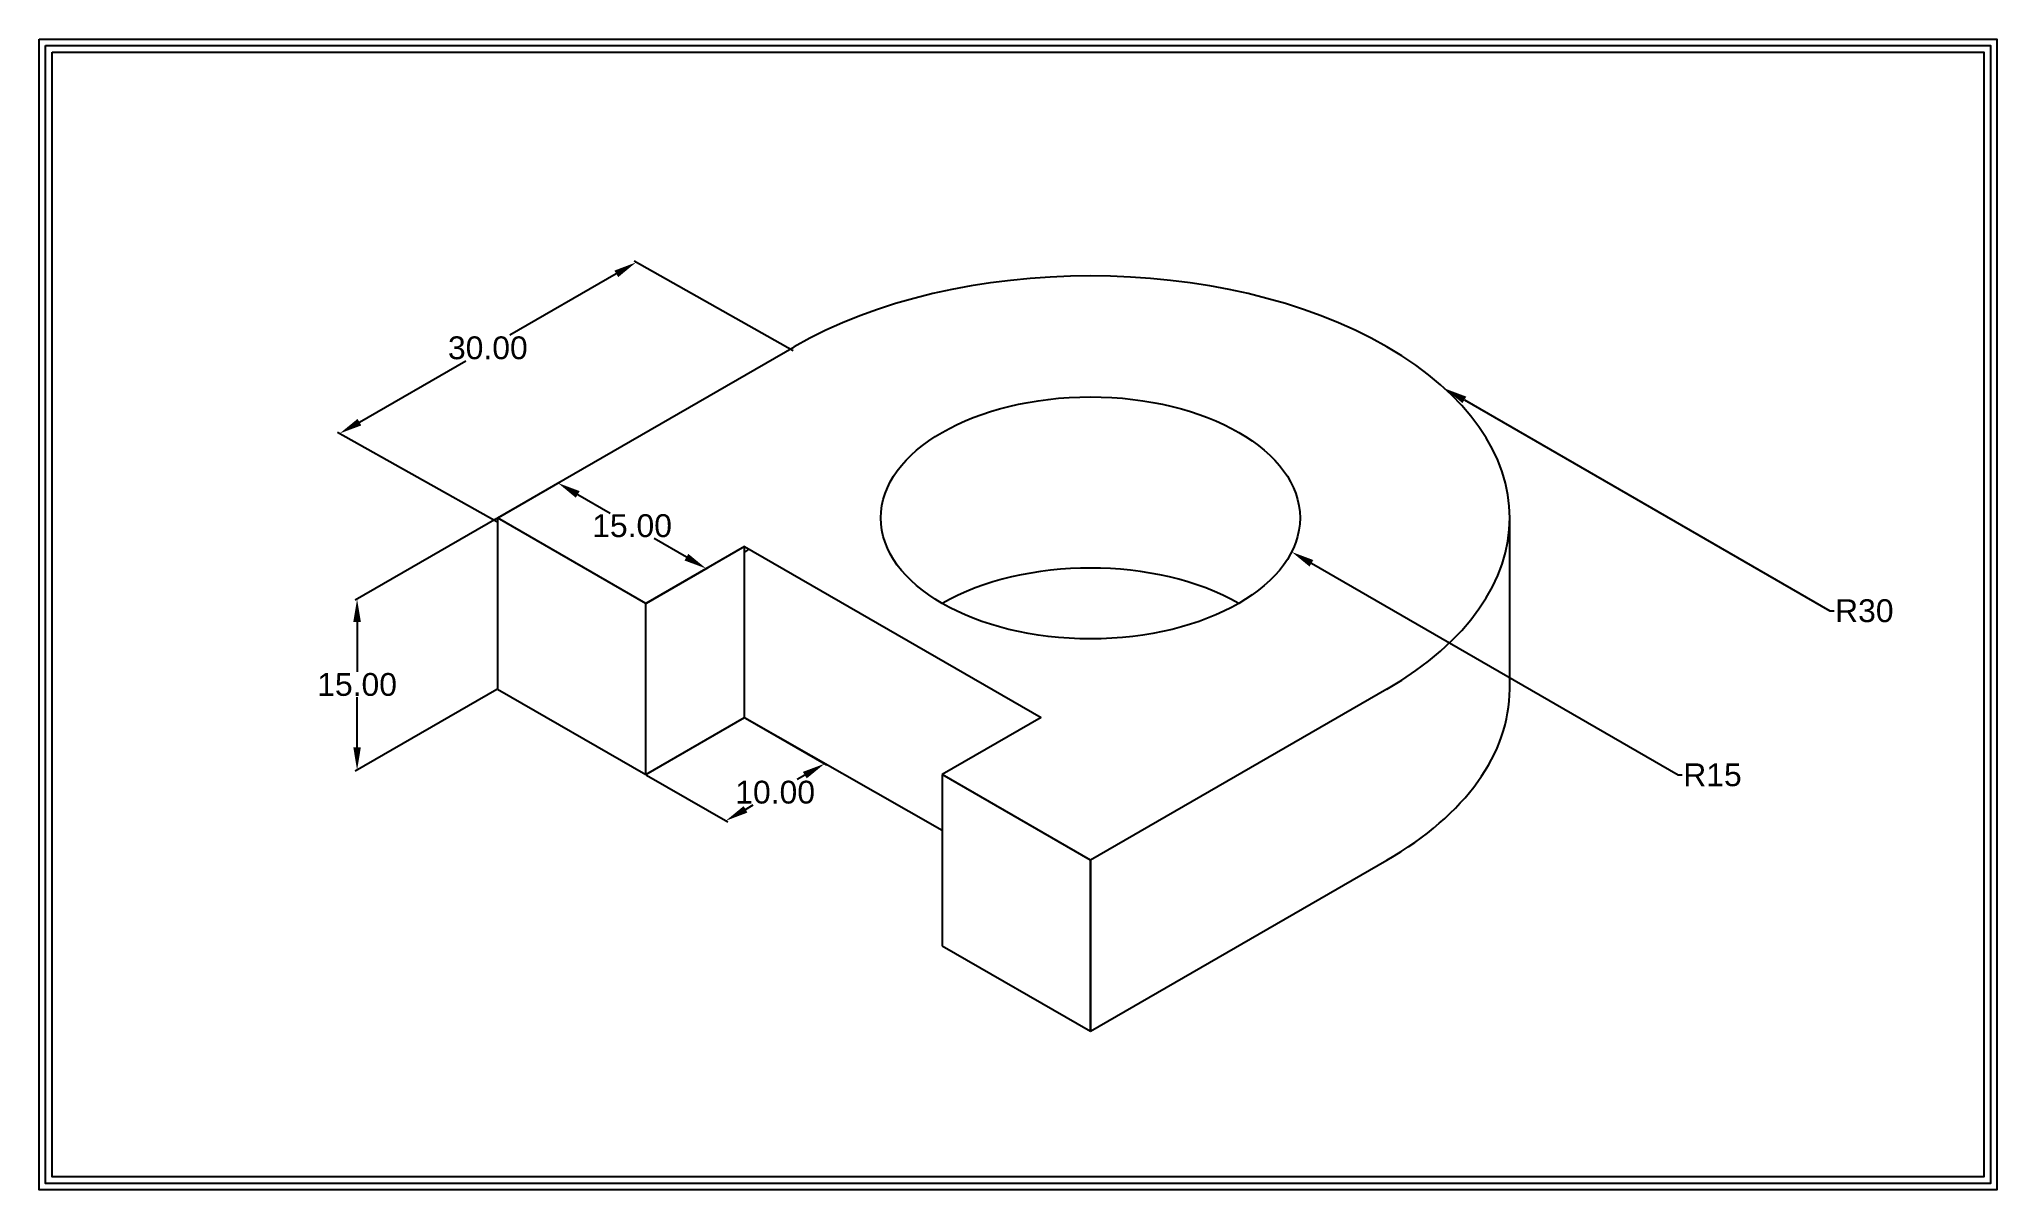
# Model space of a CAD drawing. Header units: inches. Extents: x -19 to 152, y -31 to 70.
import ezdxf
from ezdxf import colors
from ezdxf.entities.mleader import LeaderData, LeaderLine
from ezdxf.math import Vec2, Vec3

# ---------------------------------------------------------------- set-up
doc = ezdxf.new("R2010")
doc.units = ezdxf.units.IN
doc.header["$MEASUREMENT"] = 0
doc.styles.get("Standard").update_dxf_attribs({"font": 'arial.ttf'})
doc.dimstyles.get("Standard").update_dxf_attribs({"dimtxt": 2, "dimasz": 2, "dimexe": 0.18, "dimexo": 0.0625, "dimgap": 0.09, "dimtad": 0, "dimtih": 1, "dimtoh": 1, "dimzin": 0, "dimdsep": 46, "dimtxsty": 'Standard', "dimcen": 0.09, "dimadec": 0, "dimazin": 0, "dimtfac": 1, "dimtofl": 0, "dimtmove": 0, "dimatfit": 3, "dimfxl": 1, "dimtolj": 1, "dimtzin": 0, "dimarcsym": 0})

# ---------------------------------------------------------------- blocks, each defined once
blk = doc.blocks.new('*D4')
at = {"color": 0, "lineweight": -2, "transparency": 16777216}
for p, q in [((20.76, 27.81), (8.33, 20.64)), ((8.51, 18.74), (8.51, 14.35)), ((20.76, 12.81), (8.33, 5.64)), ((8.51, 7.74), (8.51, 12.13))]:
    blk.add_line(p, q, dxfattribs=at)
at = {"color": 0, "transparency": 16777216}
for points in [[(8.18, 18.74), (8.84, 18.74), (8.51, 20.74)], [(8.18, 7.74), (8.84, 7.74), (8.51, 5.74)]]:
    blk.add_solid(points, dxfattribs=at)
at = {"layer": 'Defpoints', "color": 0, "transparency": 16777216}
for p in [(20.82, 27.85), (20.82, 12.85), (8.51, 5.74)]:
    blk.add_point(p, dxfattribs=at)
at = {"color": 0, "transparency": 16777216, "insert": (8.51, 13.24), "char_height": 2, "attachment_point": 5}
blk.add_mtext('\\A1;15.00', dxfattribs=at)
blk = doc.blocks.new('*D5')
at = {"color": 0, "lineweight": -2, "transparency": 16777216}
for p, q in [((42.54, 10.31), (49.66, 6.2)), ((33.88, 5.31), (41, 1.2)), ((47.75, 5.3), (47.08, 4.92)), ((42.55, 2.3), (43.23, 2.69))]:
    blk.add_line(p, q, dxfattribs=at)
at = {"color": 0, "transparency": 16777216}
for points in [[(47.58, 5.59), (47.92, 5.02), (49.48, 6.3)], [(42.39, 2.59), (42.72, 2.02), (40.82, 1.3)]]:
    blk.add_solid(points, dxfattribs=at)
at = {"layer": 'Defpoints', "color": 0, "transparency": 16777216}
for p in [(42.47, 10.35), (33.81, 5.35), (40.82, 1.3)]:
    blk.add_point(p, dxfattribs=at)
at = {"color": 0, "transparency": 16777216, "insert": (45.15, 3.8), "char_height": 2, "attachment_point": 5}
blk.add_mtext('\\A1;10.00', dxfattribs=at)
blk = doc.blocks.new('*D6')
at = {"color": 0, "lineweight": -2, "transparency": 16777216}
for p, q in [((20.89, 27.89), (26.3, 31.01)), ((27.85, 29.91), (30.69, 28.27)), ((37.38, 24.41), (34.54, 26.05)), ((33.88, 20.39), (39.29, 23.51))]:
    blk.add_line(p, q, dxfattribs=at)
at = {"color": 0, "transparency": 16777216}
for points in [[(28.02, 30.2), (27.68, 29.62), (26.12, 30.91)], [(37.54, 24.7), (37.21, 24.12), (39.11, 23.41)]]:
    blk.add_solid(points, dxfattribs=at)
at = {"layer": 'Defpoints', "color": 0, "transparency": 16777216}
for p in [(20.82, 27.85), (39.11, 23.41), (33.81, 20.35)]:
    blk.add_point(p, dxfattribs=at)
at = {"color": 0, "transparency": 16777216, "insert": (32.61, 27.16), "char_height": 2, "attachment_point": 5}
blk.add_mtext('\\A1;15.00', dxfattribs=at)
blk = doc.blocks.new('*D7')
at = {"color": 0, "lineweight": -2, "transparency": 16777216}
for p, q in [((46.74, 42.5), (32.78, 50.35)), ((31.23, 49.25), (21.9, 43.86)), ((8.71, 36.25), (18.05, 41.63)), ((20.76, 27.5), (6.8, 35.35))]:
    blk.add_line(p, q, dxfattribs=at)
at = {"color": 0, "transparency": 16777216}
for points in [[(31.06, 49.53), (31.4, 48.96), (32.96, 50.25)], [(8.55, 36.53), (8.88, 35.96), (6.98, 35.25)]]:
    blk.add_solid(points, dxfattribs=at)
at = {"layer": 'Defpoints', "color": 0, "transparency": 16777216}
for p in [(32.96, 50.25), (46.81, 42.46), (20.82, 27.46)]:
    blk.add_point(p, dxfattribs=at)
at = {"color": 0, "transparency": 16777216, "insert": (19.97, 42.75), "char_height": 2, "attachment_point": 5}
blk.add_mtext('\\A1;30.00', dxfattribs=at)

msp = doc.modelspace()

# ---------------------------------------------------------------- linework, layer by layer
for p, q in [((20.824, 27.851), (46.805, 42.851)), ((33.815, 20.351), (20.824, 27.851)), ((20.824, 27.851), (20.824, 12.851)), ((109.528, 12.851), (109.528, 27.851)), ((42.475, 25.351), (33.815, 20.351)), ((42.475, 10.351), (42.475, 25.351)), ((42.475, 25.351), (68.456, 10.351)), ((33.815, 5.351), (33.815, 20.351)), ((20.824, 12.851), (33.815, 5.351)), ((20.824, 12.851), (33.815, 5.351)), ((98.767, 12.851), (72.786, -2.149)), ((33.815, 5.351), (42.475, 10.351)), ((42.475, 10.351), (59.795, 0.47)), ((68.456, 10.351), (59.795, 5.351)), ((59.795, 5.351), (59.795, -9.649)), ((72.786, -2.149), (59.795, 5.351)), ((72.786, -17.149), (72.786, -2.149)), ((72.786, -2.149), (72.786, -17.149)), ((72.786, -17.149), (98.767, -2.149)), ((59.795, -9.649), (72.786, -17.149))]:
    msp.add_line(p, q)
for points in [[(-19.355, 69.819), (152.224, 69.819), (152.224, -31.048), (-19.355, -31.048)], [(-18.791, 69.255), (151.66, 69.255), (151.66, -30.484), (-18.791, -30.484)], [(-18.211, 68.676), (151.081, 68.676), (151.081, -29.905), (-18.211, -29.905)]]:
    msp.add_lwpolyline(points, close=True)
for centre, major_axis, start_param, end_param in [((72.786, 27.851), (-36.742, 0), 2.3561945, 5.4977871), ((72.786, 12.851), (-36.742, 0), 5.6652352, 5.6825167), ((72.786, 12.851), (-18.371, 0), 3.9269908, 5.4977871), ((72.786, 12.851), (-36.742, 0), 2.3561945, 3.1415927)]:
    msp.add_ellipse(centre, major_axis=major_axis, ratio=0.5773503, start_param=start_param, end_param=end_param)
msp.add_ellipse((72.786, 27.851), major_axis=(-18.371, 0), ratio=0.5773503)

# ---------------------------------------------------------------- dimensions: what is measured, and where the dimension line sits
for p1, p2, distance, picture, middle in [((20.824, 27.46), (46.805, 42.46), 13.664, '*D7', (19.972, 42.746)), ((20.824, 27.851), (33.815, 20.351), 5.293, '*D6', (32.612, 27.157)), ((42.475, 10.351), (33.815, 5.351), 7.008, '*D5', (45.153, 3.805))]:
    dim = msp.add_aligned_dim(p1=p1, p2=p2, distance=distance, dimstyle='Standard')
    dim.commit()
    dim.dimension.update_dxf_attribs({"geometry": picture, "text_midpoint": middle})
dim = msp.add_linear_dim(base=(8.511, 5.742), p1=(20.824, 27.851), p2=(20.824, 12.851), angle=90, dimstyle='Standard')
dim.commit()
dim.dimension.update_dxf_attribs({"geometry": '*D4', "text_midpoint": (8.511, 13.242)})

# ---------------------------------------------------------------- leaders
ml = msp.add_multileader_mtext('Standard')
ml.set_content('R30', color=256)
ml.set_leader_properties()
ml.build(insert=Vec2(0, 0))
ml.multileader.update_dxf_attribs({"dogleg_length": 0.36, "arrow_head_size": 2})
ctx = ml.context
ctx.base_point, ctx.char_height, ctx.arrow_head_size, ctx.landing_gap_size, ctx.plane_origin = Vec3(137.958, 19.702), 2, 2, 0.09, Vec3(103.828, 39.199)
notes = []
notes.append((ctx, [(0, (1, 1, 0), (137.598, 19.702), (1, 0), 0.36, [(0, [(103.828, 39.199)], 0, [])])]))
ctx.mtext.insert, ctx.mtext.flow_direction = Vec3(138.048, 20.72), 5
ml = msp.add_multileader_mtext('Standard')
ml.set_content('R15', color=256)
ml.set_leader_properties()
ml.build(insert=Vec2(0, 0))
ml.multileader.update_dxf_attribs({"dogleg_length": 0.36, "arrow_head_size": 2})
ctx = ml.context
ctx.base_point, ctx.char_height, ctx.arrow_head_size, ctx.landing_gap_size, ctx.plane_origin = Vec3(124.649, 5.319), 2, 2, 0.09, Vec3(90.418, 24.874)
notes.append((ctx, [(0, (1, 1, 0), (124.289, 5.319), (1, 0), 0.36, [(0, [(90.418, 24.874)], 0, [])])]))
ctx.mtext.insert, ctx.mtext.flow_direction = Vec3(124.739, 6.336), 5
for ctx, leaders in notes:
    for number, flags, end, landing, length, lines in leaders:
        leader = LeaderData()
        leader.index, (leader.has_last_leader_line, leader.has_dogleg_vector, leader.attachment_direction) = number, flags
        leader.last_leader_point, leader.dogleg_vector, leader.dogleg_length = Vec3(end), Vec3(landing), length
        for number, points, colour, breaks in lines:
            line = LeaderLine()
            line.index, line.vertices, line.color, line.breaks = number, Vec3.list(points), colors.encode_raw_color(colour), breaks
            leader.lines.append(line)
        ctx.leaders.append(leader)

doc.saveas('drawing.dxf')
